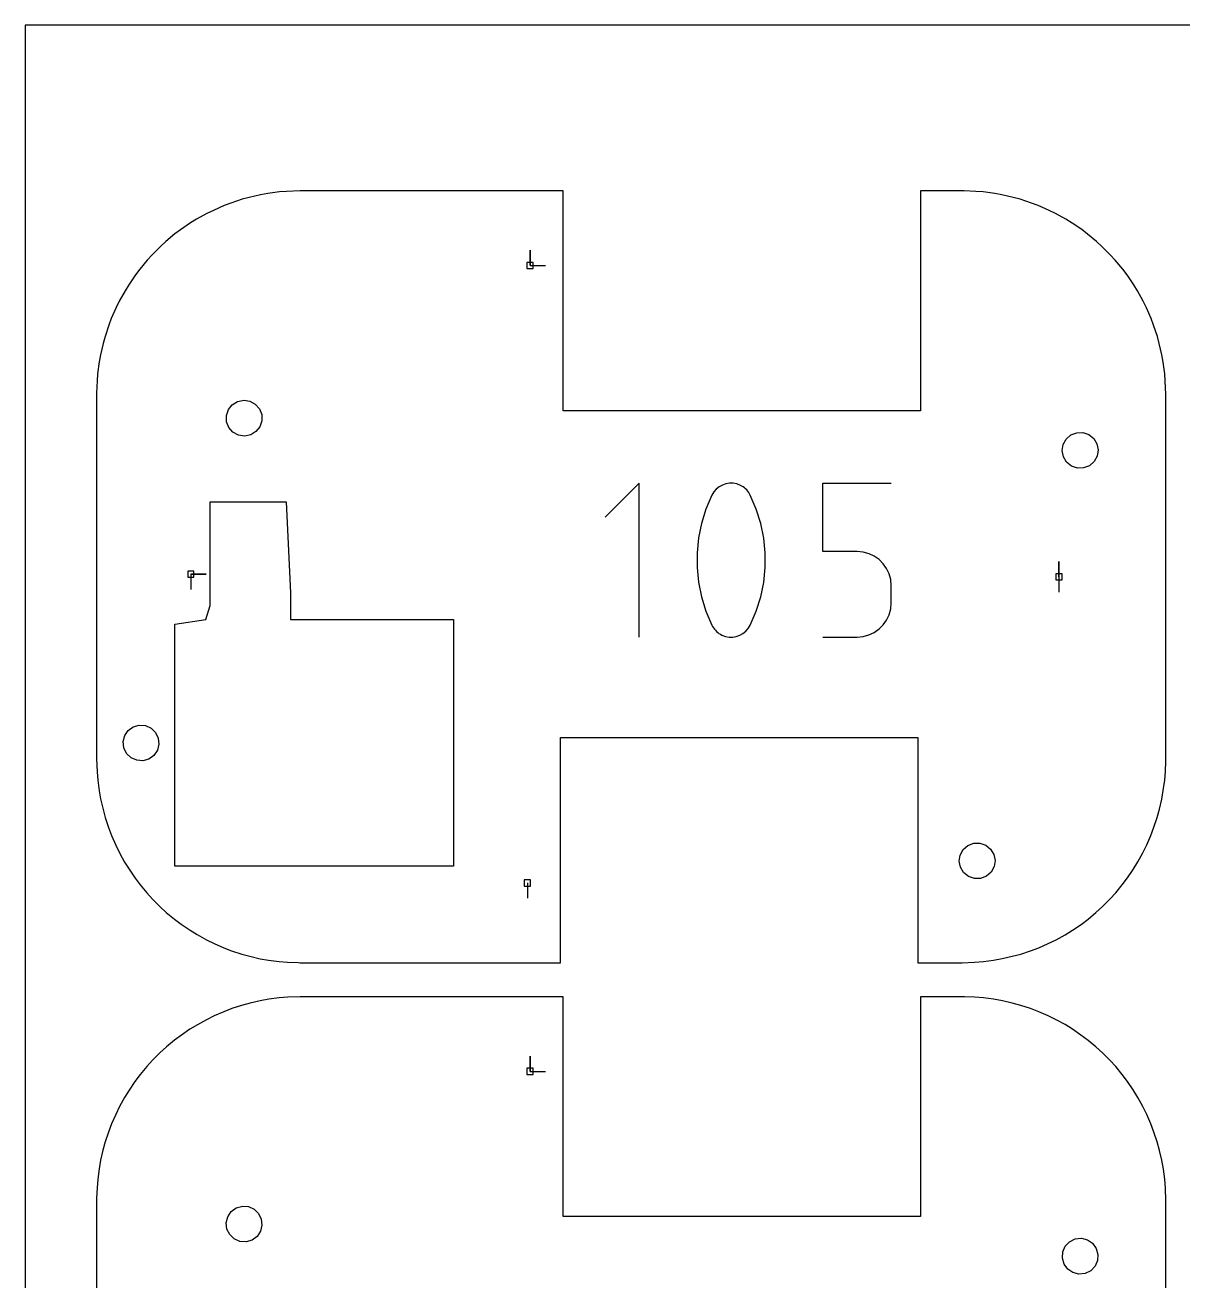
# Model space of a CAD drawing. Extents: x 0 to 570, y 0 to 470.
# Drawn here: x 0 to 108, y 352.9 to 470 of the extents above; entities that cross this region are included whole.
import ezdxf

# ---------------------------------------------------------------- set-up
doc = ezdxf.new("R2010")
doc.units = 0

msp = doc.modelspace()

# ---------------------------------------------------------------- linework, layer by layer
at = {"layer": 'annotation', "color": 1}
for p, q in [((47.107288, 447.580638), (47.107288, 449.009388)), ((47.107288, 447.580638), (47.107288, 449.009388)), ((47.107288, 449.009388), (47.107288, 447.580638)), ((47.107288, 447.580638), (48.536038, 447.580637)), ((57.301761, 427.284934), (54.107791, 424.090064)), ((57.301761, 412.917929), (57.301761, 427.284934)), ((64.252311, 426.45571), (64.066851, 426.147299)), ((64.483444, 426.718531), (64.252311, 426.45571)), ((64.752596, 426.933219), (64.483444, 426.718531)), ((65.052113, 427.097229), (64.752596, 426.933219)), ((65.374345, 427.208019), (65.052113, 427.097229)), ((65.711637, 427.263044), (65.374345, 427.208019)), ((66.056338, 427.259761), (65.711637, 427.263044)), ((66.400793, 427.195627), (66.056338, 427.259761)), ((66.737351, 427.068099), (66.400793, 427.195627)), ((66.866191, 427.000394), (66.737351, 427.068099)), ((66.737351, 427.068099), (66.737351, 427.068099)), ((66.989826, 426.922627), (66.866191, 427.000394)), ((67.107654, 426.835413), (66.989826, 426.922627)), ((67.219075, 426.739366), (67.107654, 426.835413)), ((67.323488, 426.635104), (67.219075, 426.739366)), ((67.420293, 426.52324), (67.323488, 426.635104)), ((67.508889, 426.404391), (67.420293, 426.52324)), ((67.588676, 426.279173), (67.508889, 426.404391)), ((74.429098, 420.887085), (74.429098, 427.284934)), ((74.429098, 427.284934), (80.809829, 427.284934)), ((64.066851, 426.147299), (63.516119, 424.852194)), ((64.066851, 426.147299), (64.066851, 426.147299)), ((67.659053, 426.1482), (67.588676, 426.279173)), ((68.212454, 424.850426), (67.659053, 426.1482)), ((67.659053, 426.1482), (67.659053, 426.1482)), ((63.516119, 424.852194), (63.10307, 423.519531)), ((68.627504, 423.51576), (68.212454, 424.850426)), ((63.10307, 423.519531), (62.827705, 422.159934)), ((68.904205, 422.154829), (68.627504, 423.51576)), ((62.827705, 422.159934), (62.690022, 420.784031)), ((69.042555, 420.778258), (68.904205, 422.154829)), ((62.690022, 420.784031), (62.690022, 419.402448)), ((69.042555, 419.396675), (69.042555, 420.778258)), ((77.619463, 420.887085), (74.429098, 420.887085)), ((78.192309, 420.835879), (77.619463, 420.887085)), ((78.731726, 420.688197), (78.192309, 420.835879)), ((79.228644, 420.452947), (78.731726, 420.688197)), ((62.690022, 419.402448), (62.827705, 418.02581)), ((68.904205, 418.020705), (69.042555, 419.396675)), ((79.673996, 420.139033), (79.228644, 420.452947)), ((80.058711, 419.755362), (79.673996, 420.139033)), ((80.373722, 419.310839), (80.058711, 419.755362)), ((96.452306, 418.542512), (96.452306, 419.971262)), ((96.452306, 418.542512), (96.452306, 419.971262)), ((96.452306, 419.971262), (96.452306, 418.542512)), ((15.452965, 418.780637), (15.452964, 417.351887)), ((15.452965, 418.780637), (16.881714, 418.780637)), ((15.452965, 418.780637), (16.881714, 418.780637)), ((16.881714, 418.780637), (15.452965, 418.780637)), ((80.609957, 418.814372), (80.373722, 419.310839)), ((80.758349, 418.274865), (80.609957, 418.814372)), ((80.809829, 417.701224), (80.758349, 418.274865)), ((96.452306, 418.542512), (96.452306, 417.113762)), ((62.827705, 418.02581), (63.10307, 416.664746)), ((68.627504, 416.660975), (68.904205, 418.020705)), ((80.809829, 416.111898), (80.809829, 417.701224)), ((80.809829, 417.701224), (80.809829, 417.701224)), ((63.10307, 416.664746), (63.516119, 415.32988)), ((68.212454, 415.328111), (68.627504, 416.660975)), ((80.75832, 415.53798), (80.809829, 416.111898)), ((63.516119, 415.32988), (64.066851, 414.031839)), ((67.659053, 414.03274), (68.212454, 415.328111)), ((80.373521, 414.500181), (80.609853, 414.997727)), ((80.609853, 414.997727), (80.75832, 415.53798)), ((64.066851, 414.031839), (64.066851, 414.031839)), ((64.066851, 414.031839), (64.136971, 413.901126)), ((64.136971, 413.901126), (64.216168, 413.776532)), ((64.216168, 413.776532), (64.304108, 413.658433)), ((64.304108, 413.658433), (64.400457, 413.547209)), ((64.400457, 413.547209), (64.504882, 413.443236)), ((67.242444, 413.464157), (67.473573, 413.725894)), ((67.473573, 413.725894), (67.659053, 414.03274)), ((67.659053, 414.03274), (67.659053, 414.03274)), ((79.228244, 413.354169), (79.673625, 413.669362)), ((79.673625, 413.669362), (80.058415, 414.054379)), ((80.058415, 414.054379), (80.373521, 414.500181)), ((64.504882, 413.443236), (64.617048, 413.346895)), ((64.617048, 413.346895), (64.736623, 413.258562)), ((64.736623, 413.258562), (64.863271, 413.178616)), ((64.863271, 413.178616), (64.996661, 413.107435)), ((64.996661, 413.107435), (64.996661, 413.107435)), ((64.996661, 413.107435), (65.330568, 412.982611)), ((65.330568, 412.982611), (65.673018, 412.920597)), ((65.673018, 412.920597), (66.016268, 412.918863)), ((66.016268, 412.918863), (66.352578, 412.974881)), ((66.352578, 412.974881), (66.674205, 413.086121)), ((66.674205, 413.086121), (66.973408, 413.250056)), ((66.973408, 413.250056), (67.242444, 413.464157)), ((74.429098, 412.917929), (77.619463, 412.917929)), ((77.619463, 412.917929), (78.192072, 412.969413)), ((77.619463, 412.917929), (77.619463, 412.917929)), ((78.192072, 412.969413), (78.731362, 413.11784)), ((78.731362, 413.11784), (79.228244, 413.354169)), ((46.85847, 389.980636), (46.85847, 388.551886)), ((47.107288, 372.405635), (47.107288, 373.834385)), ((47.107288, 372.405635), (47.107288, 373.834385)), ((47.107288, 373.834385), (47.107288, 372.405635)), ((47.107288, 372.405635), (48.536038, 372.405635))]:
    msp.add_line(p, q, dxfattribs=at)
at = {"layer": 'boundary', "color": 5}
for p, q in [((25.667506, 454.542513), (24.393867, 454.48935)), ((35.260411, 454.542513), (25.667506, 454.542513)), ((50.202913, 454.542513), (35.260411, 454.542513)), ((50.202913, 453.986485), (50.202913, 454.542513)), ((85.920583, 454.542513), (83.532913, 454.542513)), ((83.532913, 454.542513), (83.532913, 453.986485)), ((87.597884, 454.540496), (85.920583, 454.542513)), ((88.693837, 454.489827), (87.597884, 454.540496)), ((19.201337, 453.399845), (18.576977, 453.166969)), ((20.252069, 453.752016), (19.201337, 453.399845)), ((20.895741, 453.924487), (20.252069, 453.752016)), ((21.974485, 454.178204), (20.895741, 453.924487)), ((22.631636, 454.288709), (21.974485, 454.178204)), ((23.729188, 454.441811), (22.631636, 454.288709)), ((24.393867, 454.48935), (23.729188, 454.441811)), ((50.202914, 453.260823), (50.202913, 453.986485)), ((83.532913, 453.986485), (83.532913, 453.260823)), ((89.36988, 454.441475), (88.693837, 454.489827)), ((90.456478, 454.289901), (89.36988, 454.441475)), ((91.124865, 454.177506), (90.456478, 454.289901)), ((92.192846, 453.926322), (91.124865, 454.177506)), ((92.847524, 453.750902), (92.192846, 453.926322)), ((93.887772, 453.402244), (92.847524, 453.750902)), ((94.522807, 453.165388), (93.887772, 453.402244)), ((16.96382, 452.428184), (15.995688, 451.888938)), ((17.563221, 452.719353), (16.96382, 452.428184)), ((18.576977, 453.166969), (17.563221, 452.719353)), ((50.202913, 444.006343), (50.202914, 453.260823)), ((83.532913, 453.260823), (83.532913, 444.006343)), ((95.526444, 452.722238), (94.522807, 453.165388)), ((96.13609, 452.426091), (95.526444, 452.722238)), ((97.094559, 451.892226), (96.13609, 452.426091)), ((15.426681, 451.54211), (14.512437, 450.915839)), ((15.995688, 451.888938), (15.426681, 451.54211)), ((97.673297, 451.539468), (97.094559, 451.892226)), ((98.578418, 450.919446), (97.673297, 451.539468)), ((13.978976, 450.516494), (13.126417, 449.808535)), ((14.512437, 450.915839), (13.978976, 450.516494)), ((99.121002, 450.513274), (98.578418, 450.919446)), ((99.965053, 449.812379), (99.121002, 450.513274)), ((12.633328, 449.360287), (11.849727, 448.576687)), ((13.126417, 449.808535), (12.633328, 449.360287)), ((100.466568, 449.356468), (99.965053, 449.812379)), ((101.24235, 448.580687), (100.466568, 449.356468)), ((11.401483, 448.0836), (10.693524, 447.231041)), ((11.849727, 448.576687), (11.401483, 448.0836)), ((101.69826, 448.079169), (101.24235, 448.580687)), ((102.399154, 447.235119), (101.69826, 448.079169)), ((10.294179, 446.697578), (9.667912, 445.783333)), ((10.693524, 447.231041), (10.294179, 446.697578)), ((102.805329, 446.692534), (102.399154, 447.235119)), ((103.425353, 445.787413), (102.805329, 446.692534)), ((9.321084, 445.214329), (8.781836, 444.246198)), ((9.667912, 445.783333), (9.321084, 445.214329)), ((103.77811, 445.20868), (103.425353, 445.787413)), ((104.311973, 444.25021), (103.77811, 445.20868)), ((8.781836, 444.246198), (8.490667, 443.646799)), ((50.202914, 434.027469), (50.202913, 444.006343)), ((83.532913, 444.006343), (83.532913, 434.027469)), ((104.608122, 443.640562), (104.311973, 444.25021)), ((8.490667, 443.646799), (8.043052, 442.633043)), ((105.05127, 442.636923), (104.608122, 443.640562)), ((7.810175, 442.008682), (7.458003, 440.957949)), ((8.043052, 442.633043), (7.810175, 442.008682)), ((105.288125, 442.001887), (105.05127, 442.636923)), ((105.636783, 440.961639), (105.288125, 442.001887)), ((7.458003, 440.957949), (7.285533, 440.314277)), ((105.812201, 440.306962), (105.636783, 440.961639)), ((7.285533, 440.314277), (7.031813, 439.235533)), ((106.06339, 439.238982), (105.812201, 440.306962)), ((6.921309, 438.578382), (6.768205, 437.48083)), ((7.031813, 439.235533), (6.921309, 438.578382)), ((106.175785, 438.570597), (106.06339, 439.238982)), ((106.327358, 437.483997), (106.175785, 438.570597)), ((6.768205, 437.48083), (6.720666, 436.81615)), ((106.375709, 436.807953), (106.327358, 437.483997)), ((6.720666, 436.81615), (6.669486, 435.709154)), ((106.428395, 435.542513), (106.375709, 436.807953)), ((6.669486, 435.709154), (6.6675, 416.486051)), ((106.428395, 407.65511), (106.428395, 435.542513)), ((65.238311, 434.027469), (50.202914, 434.027469)), ((83.532913, 434.027469), (65.238311, 434.027469)), ((6.6675, 416.486051), (6.6675, 410.220728)), ((6.6675, 410.220728), (6.6675, 404.406173)), ((106.425935, 401.335737), (106.428395, 407.65511)), ((6.6675, 404.406173), (6.6675, 401.542512)), ((49.954095, 393.573925), (49.954095, 403.5528)), ((49.954095, 403.5528), (68.248698, 403.5528)), ((68.248698, 403.5528), (83.284096, 403.5528)), ((83.284096, 403.5528), (83.284096, 393.573925)), ((6.6675, 401.542512), (6.71586, 400.351511)), ((106.381949, 400.384348), (106.425935, 401.335737)), ((6.71586, 400.351511), (6.771593, 399.572272)), ((6.771593, 399.572272), (6.909295, 398.585126)), ((106.191382, 398.616313), (106.322961, 399.559586)), ((106.322961, 399.559586), (106.381949, 400.384348)), ((6.909295, 398.585126), (7.038845, 397.814713)), ((106.054261, 397.800893), (106.191382, 398.616313)), ((7.038845, 397.814713), (7.267042, 396.844485)), ((105.836206, 396.873786), (106.054261, 397.800893)), ((7.267042, 396.844485), (7.469238, 396.089875)), ((7.469238, 396.089875), (7.785983, 395.144839)), ((105.31953, 395.172058), (105.622198, 396.075093)), ((105.622198, 396.075093), (105.836206, 396.873786)), ((7.785983, 395.144839), (8.058998, 394.412867)), ((105.03057, 394.397324), (105.31953, 395.172058)), ((8.058998, 394.412867), (8.461585, 393.501091)), ((104.645876, 393.526072), (105.03057, 394.397324)), ((8.461585, 393.501091), (8.802938, 392.798386)), ((8.802938, 392.798386), (9.28794, 391.927644)), ((49.954095, 384.096035), (49.954095, 393.573925)), ((83.284096, 393.573925), (83.284096, 384.096035)), ((103.821136, 391.950272), (104.28458, 392.782314)), ((104.28458, 392.782314), (104.645876, 393.526072)), ((9.28794, 391.927644), (9.694545, 391.260566)), ((9.694545, 391.260566), (10.257814, 390.438287)), ((103.390778, 391.244223), (103.821136, 391.950272)), ((10.257814, 390.438287), (10.725987, 389.812881)), ((102.357012, 389.796548), (102.852538, 390.45849)), ((102.852538, 390.45849), (103.390778, 391.244223)), ((10.725987, 389.812881), (11.362729, 389.046085)), ((11.362729, 389.046085), (11.888229, 388.468013)), ((101.192367, 388.45199), (101.748569, 389.063832)), ((101.748569, 389.063832), (102.357012, 389.796548)), ((11.888229, 388.468013), (12.593005, 387.763236)), ((12.593005, 387.763236), (13.171078, 387.237734)), ((99.907075, 387.222334), (100.518915, 387.778536)), ((100.518915, 387.778536), (101.192367, 388.45199)), ((13.171078, 387.237734), (13.937875, 386.600995)), ((13.937875, 386.600995), (14.563279, 386.132821)), ((98.512416, 386.118369), (99.174359, 386.613894)), ((99.174359, 386.613894), (99.907075, 387.222334)), ((14.563279, 386.132821), (15.385556, 385.569546)), ((15.385556, 385.569546), (16.052633, 385.162942)), ((97.020634, 385.149772), (97.726684, 385.58013)), ((97.726684, 385.58013), (98.512416, 386.118369)), ((16.052633, 385.162942), (16.923377, 384.677941)), ((16.923377, 384.677941), (17.626085, 384.336588)), ((17.626085, 384.336588), (18.537863, 383.933999)), ((94.573582, 383.940336), (95.444835, 384.325031)), ((95.444835, 384.325031), (96.188592, 384.686326)), ((96.188592, 384.686326), (97.020634, 385.149772)), ((18.537863, 383.933999), (19.269834, 383.660987)), ((19.269834, 383.660987), (20.214868, 383.344244)), ((20.214868, 383.344244), (20.969479, 383.142048)), ((20.969479, 383.142048), (21.939707, 382.913852)), ((49.954095, 383.216467), (49.954095, 384.096035)), ((49.954095, 382.542511), (49.954095, 383.216467)), ((83.284096, 384.096035), (83.284096, 383.216467)), ((83.284096, 383.216467), (83.284096, 382.542511)), ((91.170012, 382.916647), (92.097121, 383.1347)), ((92.097121, 383.1347), (92.895817, 383.348708)), ((92.895817, 383.348708), (93.798851, 383.651374)), ((93.798851, 383.651374), (94.573582, 383.940336)), ((21.939707, 382.913852), (22.71012, 382.784301)), ((22.71012, 382.784301), (23.697265, 382.646601)), ((23.697265, 382.646601), (24.476504, 382.590867)), ((24.476504, 382.590867), (25.472144, 382.544835)), ((25.472144, 382.544835), (25.667506, 382.542511)), ((25.667506, 382.542511), (35.068028, 382.542511)), ((35.068028, 382.542511), (49.954095, 382.542511)), ((83.284096, 382.542511), (85.824275, 382.542511)), ((85.824275, 382.542511), (87.428392, 382.542511)), ((87.428392, 382.542511), (88.58656, 382.588957)), ((88.58656, 382.588957), (89.411322, 382.647946)), ((89.411322, 382.647946), (90.354592, 382.779527)), ((90.354592, 382.779527), (91.170012, 382.916647)), ((20.203691, 378.562404), (19.290414, 378.256302)), ((20.991633, 378.773532), (20.203691, 378.562404)), ((21.929259, 378.994057), (20.991633, 378.773532)), ((22.733701, 379.129331), (21.929259, 378.994057)), ((23.687674, 379.262404), (22.733701, 379.129331)), ((24.501332, 379.320598), (23.687674, 379.262404)), ((25.667506, 379.36751), (24.501332, 379.320598)), ((37.41053, 379.367511), (25.667506, 379.36751)), ((50.202913, 379.36751), (37.41053, 379.367511)), ((50.202913, 378.383349), (50.202913, 379.36751)), ((50.202914, 377.098938), (50.202913, 378.383349)), ((85.577015, 379.367511), (83.532913, 379.367511)), ((83.532913, 379.367511), (83.532913, 378.383349)), ((83.532913, 378.383349), (83.532913, 377.098938)), ((87.636504, 379.365034), (85.577015, 379.367511)), ((88.582719, 379.321288), (87.636504, 379.365034)), ((89.412805, 379.261919), (88.582719, 379.321288)), ((90.350944, 379.131054), (89.412805, 379.261919)), ((91.171629, 378.993049), (90.350944, 379.131054)), ((92.093694, 378.776183), (91.171629, 378.993049)), ((92.897546, 378.560793), (92.093694, 378.776183)), ((93.795667, 378.259771), (92.897546, 378.560793)), ((16.911225, 377.22574), (16.069742, 376.757037)), ((17.644973, 377.582171), (16.911225, 377.22574)), ((18.526112, 377.971231), (17.644973, 377.582171)), ((19.290414, 378.256302), (18.526112, 377.971231)), ((94.575401, 377.968945), (93.795667, 378.259771)), ((95.441913, 377.586342), (94.575401, 377.968945)), ((96.190472, 377.222714), (95.441913, 377.586342)), ((97.017987, 376.76179), (96.190472, 377.222714)), ((15.3732, 376.332473), (14.578555, 375.788129)), ((16.069742, 376.757037), (15.3732, 376.332473)), ((50.202913, 376.514941), (50.202914, 377.098938)), ((50.202914, 358.852467), (50.202913, 376.514941)), ((83.532913, 377.098938), (83.532913, 376.514941)), ((83.532913, 376.514941), (83.532913, 358.852467)), ((97.728596, 376.328653), (97.017987, 376.76179)), ((98.510052, 375.793344), (97.728596, 376.328653)), ((13.925526, 375.299276), (13.184497, 374.683931)), ((14.578555, 375.788129), (13.925526, 375.299276)), ((99.17627, 375.294621), (98.510052, 375.793344)), ((99.904999, 374.689488), (99.17627, 375.294621)), ((12.580889, 374.135215), (11.899797, 373.454123)), ((13.184497, 374.683931), (12.580889, 374.135215)), ((100.520789, 374.129694), (99.904999, 374.689488)), ((101.190577, 373.459906), (100.520789, 374.129694)), ((11.351086, 372.850518), (10.73574, 372.109489)), ((11.899797, 373.454123), (11.351086, 372.850518)), ((101.75037, 372.844113), (101.190577, 373.459906)), ((102.355503, 372.115383), (101.75037, 372.844113)), ((10.246888, 371.456457), (9.702547, 370.661812)), ((10.73574, 372.109489), (10.246888, 371.456457)), ((102.854229, 371.449166), (102.355503, 372.115383)), ((103.38954, 370.66771), (102.854229, 371.449166)), ((9.702547, 370.661812), (9.277982, 369.965273)), ((103.822677, 369.957107), (103.38954, 370.66771)), ((8.809278, 369.123791), (8.452847, 368.390044)), ((9.277982, 369.965273), (8.809278, 369.123791)), ((104.283599, 369.129591), (103.822677, 369.957107)), ((104.647228, 368.381029), (104.283599, 369.129591)), ((8.452847, 368.390044), (8.063788, 367.508906)), ((105.029829, 367.514515), (104.647228, 368.381029)), ((7.778715, 366.744603), (7.472613, 365.831325)), ((8.063788, 367.508906), (7.778715, 366.744603)), ((105.320655, 366.73478), (105.029829, 367.514515)), ((105.621676, 365.836659), (105.320655, 366.73478)), ((7.472613, 365.831325), (7.261487, 365.043382)), ((105.837065, 365.032807), (105.621676, 365.836659)), ((7.261487, 365.043382), (7.040958, 364.105757)), ((106.053934, 364.110744), (105.837065, 365.032807)), ((6.905685, 363.301315), (6.77261, 362.347343)), ((7.040958, 364.105757), (6.905685, 363.301315)), ((106.19194, 363.29006), (106.053934, 364.110744)), ((106.322804, 362.35192), (106.19194, 363.29006)), ((6.77261, 362.347343), (6.714416, 361.533684)), ((106.382172, 361.521833), (106.322804, 362.35192)), ((6.714416, 361.533684), (6.669932, 360.571502)), ((106.428395, 360.36751), (106.382172, 361.521833)), ((6.669932, 360.571502), (6.6675, 342.275933)), ((106.428395, 333.872922), (106.428395, 360.36751)), ((51.15171, 358.852467), (50.202914, 358.852467)), ((83.532913, 358.852467), (51.15171, 358.852467))]:
    msp.add_line(p, q, dxfattribs=at)
at = {"layer": 'frame', "color": 5}
for p, q in [((570, 470), (0, 470)), ((0, 470), (0, 0))]:
    msp.add_line(p, q, dxfattribs=at)
at = {"layer": 'hole', "color": 5}
for p, q in [((47.393038, 447.866388), (46.821538, 447.866388)), ((46.821538, 447.866388), (46.821538, 447.294888)), ((47.393038, 447.294888), (47.393038, 447.866388)), ((46.821538, 447.294888), (47.393038, 447.294888)), ((18.962011, 434.13941), (19.324609, 434.594019)), ((19.324609, 434.594019), (19.820825, 434.897198)), ((19.820825, 434.897198), (20.431893, 435.016016)), ((20.431893, 435.016016), (20.965812, 434.92566)), ((20.965812, 434.92566), (21.476481, 434.647511)), ((21.476481, 434.647511), (21.861218, 434.211479)), ((18.776762, 433.588201), (18.962011, 434.13941)), ((18.791212, 433.006875), (18.776762, 433.588201)), ((21.861218, 434.211479), (22.073624, 433.670155)), ((22.073624, 433.670155), (22.088074, 433.088828)), ((19.00362, 432.46555), (18.791212, 433.006875)), ((19.388358, 432.029518), (19.00362, 432.46555)), ((21.902828, 432.537619), (21.540229, 432.08301)), ((22.088074, 433.088828), (21.902828, 432.537619)), ((19.899024, 431.751369), (19.388358, 432.029518)), ((20.473607, 431.664655), (19.899024, 431.751369)), ((21.044011, 431.779831), (20.473607, 431.664655)), ((21.540229, 432.08301), (21.044011, 431.779831)), ((96.847809, 430.881381), (97.129047, 431.39061)), ((97.129047, 431.39061), (97.567486, 431.77294)), ((97.567486, 431.77294), (98.110251, 431.982257)), ((98.110251, 431.982257), (98.691875, 431.993315)), ((98.691875, 431.993315), (99.242202, 431.804781)), ((99.242202, 431.804781), (99.694855, 431.439391)), ((99.694855, 431.439391), (99.995247, 430.941221)), ((96.757702, 430.306676), (96.847809, 430.881381)), ((96.86959, 429.735809), (96.757702, 430.306676)), ((99.995247, 430.941221), (100.107134, 430.370356)), ((100.107134, 430.370356), (100.017026, 429.795648)), ((97.16998, 429.237637), (96.86959, 429.735809)), ((97.622634, 428.872248), (97.16998, 429.237637)), ((98.172963, 428.683714), (97.622634, 428.872248)), ((99.297349, 428.904089), (98.754588, 428.694772)), ((99.735789, 429.286419), (99.297349, 428.904089)), ((100.017026, 429.795648), (99.735789, 429.286419)), ((98.754588, 428.694772), (98.172963, 428.683714)), ((17.263198, 415.857832), (17.263198, 425.543285)), ((17.263198, 425.543285), (19.386858, 425.543285)), ((19.386858, 425.543285), (22.050679, 425.543285)), ((22.050679, 425.543285), (24.349335, 425.543285)), ((24.349335, 425.543285), (24.763198, 417.057553)), ((15.738715, 419.066387), (15.167215, 419.066387)), ((15.167215, 419.066387), (15.167215, 418.494887)), ((15.167215, 418.494887), (15.738715, 418.494887)), ((15.738715, 418.494887), (15.738715, 419.066387)), ((96.738056, 418.828262), (96.166556, 418.828262)), ((96.166556, 418.828262), (96.166556, 418.256762)), ((96.166556, 418.256762), (96.738056, 418.256762)), ((96.738056, 418.256762), (96.738056, 418.828262)), ((24.763198, 417.057553), (24.763198, 414.542512)), ((16.867782, 414.542512), (17.263198, 415.857832)), ((13.956103, 414.130089), (16.867782, 414.542512)), ((13.956103, 411.867123), (13.956103, 414.130089)), ((24.763198, 414.542512), (36.482639, 414.542512)), ((36.482639, 414.542512), (39.956102, 414.542512)), ((39.956102, 414.542512), (39.956102, 412.432169)), ((39.956102, 412.432169), (39.956102, 408.454947)), ((13.956102, 393.017936), (13.956103, 411.867123)), ((39.956102, 408.454947), (39.956102, 394.841911)), ((9.294242, 403.724705), (9.619582, 404.205406)), ((9.619582, 404.205406), (10.08971, 404.545843)), ((10.08971, 404.545843), (10.647922, 404.704957)), ((10.647922, 404.704957), (11.226892, 404.663555)), ((11.226892, 404.663555), (11.75678, 404.426632)), ((11.75678, 404.426632), (12.173683, 404.022763)), ((9.152935, 403.161723), (9.294242, 403.724705)), ((9.212698, 402.584362), (9.152935, 403.161723)), ((12.173683, 404.022763), (12.427312, 403.500661)), ((12.427312, 403.500661), (12.487076, 402.9233)), ((9.466327, 402.06226), (9.212698, 402.584362)), ((9.883228, 401.658392), (9.466327, 402.06226)), ((12.020428, 401.879617), (11.550302, 401.539181)), ((12.345766, 402.360318), (12.020428, 401.879617)), ((12.487076, 402.9233), (12.345766, 402.360318)), ((10.413121, 401.421469), (9.883228, 401.658392)), ((10.99209, 401.380067), (10.413121, 401.421469)), ((11.550302, 401.539181), (10.99209, 401.380067)), ((39.956102, 394.841911), (39.956102, 392.82364)), ((87.95445, 393.4765), (88.497103, 393.686058)), ((88.497103, 393.686058), (89.078704, 393.69738)), ((89.078704, 393.69738), (89.6291, 393.5091)), ((13.956103, 391.542509), (13.956102, 393.017936)), ((39.956102, 392.82364), (39.956102, 391.542509)), ((87.145358, 392.009912), (87.235201, 392.584641)), ((87.235201, 392.584641), (87.516199, 393.093982)), ((87.516199, 393.093982), (87.95445, 393.4765)), ((89.6291, 393.5091), (90.081906, 393.143929)), ((90.081906, 393.143929), (90.382513, 392.645909)), ((90.382513, 392.645909), (90.494657, 392.075112)), ((18.648328, 391.542509), (13.956103, 391.542509)), ((39.956102, 391.542509), (18.648328, 391.542509)), ((87.257502, 391.439112), (87.145358, 392.009912)), ((87.558109, 390.941095), (87.257502, 391.439112)), ((90.404813, 391.500381), (90.123816, 390.991041)), ((90.494657, 392.075112), (90.404813, 391.500381)), ((47.14422, 390.266386), (46.57272, 390.266386)), ((46.57272, 390.266386), (46.57272, 389.694886)), ((47.14422, 389.694886), (47.14422, 390.266386)), ((88.010915, 390.575924), (87.558109, 390.941095)), ((88.561313, 390.387644), (88.010915, 390.575924)), ((89.142915, 390.398966), (88.561313, 390.387644)), ((89.685565, 390.608524), (89.142915, 390.398966)), ((90.123816, 390.991041), (89.685565, 390.608524)), ((46.57272, 389.694886), (47.14422, 389.694886)), ((47.393038, 372.691385), (46.821538, 372.691385)), ((46.821538, 372.691385), (46.821538, 372.119885)), ((47.393038, 372.119885), (47.393038, 372.691385)), ((46.821538, 372.119885), (47.393038, 372.119885)), ((19.225303, 359.319712), (19.693542, 359.662842)), ((19.693542, 359.662842), (20.322179, 359.831409)), ((20.322179, 359.831409), (20.830158, 359.787006)), ((20.830158, 359.787006), (21.361439, 359.553061)), ((18.764521, 358.273294), (18.902656, 358.837127)), ((18.902656, 358.837127), (19.225303, 359.319712)), ((21.361439, 359.553061), (21.780665, 359.151518)), ((21.780665, 359.151518), (22.037276, 358.630807)), ((22.037276, 358.630807), (22.100313, 358.053732)), ((18.827561, 357.696218), (18.764521, 358.273294)), ((19.084172, 357.175505), (18.827561, 357.696218)), ((21.962181, 357.489898), (21.639534, 357.007312)), ((22.100313, 358.053732), (21.962181, 357.489898)), ((19.503398, 356.773962), (19.084172, 357.175505)), ((20.034679, 356.540019), (19.503398, 356.773962)), ((20.613748, 356.501893), (20.034679, 356.540019)), ((21.171294, 356.664181), (20.613748, 356.501893)), ((21.639534, 357.007312), (21.171294, 356.664181)), ((97.04844, 356.100485), (97.452366, 356.517328)), ((97.452366, 356.517328), (97.974504, 356.770882)), ((97.974504, 356.770882), (98.551873, 356.830562)), ((98.551873, 356.830562), (99.114833, 356.689172)), ((99.114833, 356.689172), (99.595479, 356.363764)), ((99.595479, 356.363764), (99.935856, 355.893589)), ((96.769952, 354.99167), (96.811437, 355.57063)), ((96.928987, 354.433436), (96.769952, 354.99167)), ((96.811437, 355.57063), (97.04844, 356.100485)), ((99.935856, 355.893589), (100.094886, 355.335357)), ((100.094886, 355.335357), (100.053401, 354.756396)), ((97.269357, 353.96326), (96.928987, 354.433436)), ((97.750008, 353.637852), (97.269357, 353.96326)), ((99.41247, 353.809696), (98.890339, 353.556143)), ((99.816404, 354.22654), (99.41247, 353.809696)), ((100.053401, 354.756396), (99.816404, 354.22654)), ((98.312969, 353.496463), (97.750008, 353.637852)), ((98.890339, 353.556143), (98.312969, 353.496463))]:
    msp.add_line(p, q, dxfattribs=at)

doc.saveas('drawing.dxf')
